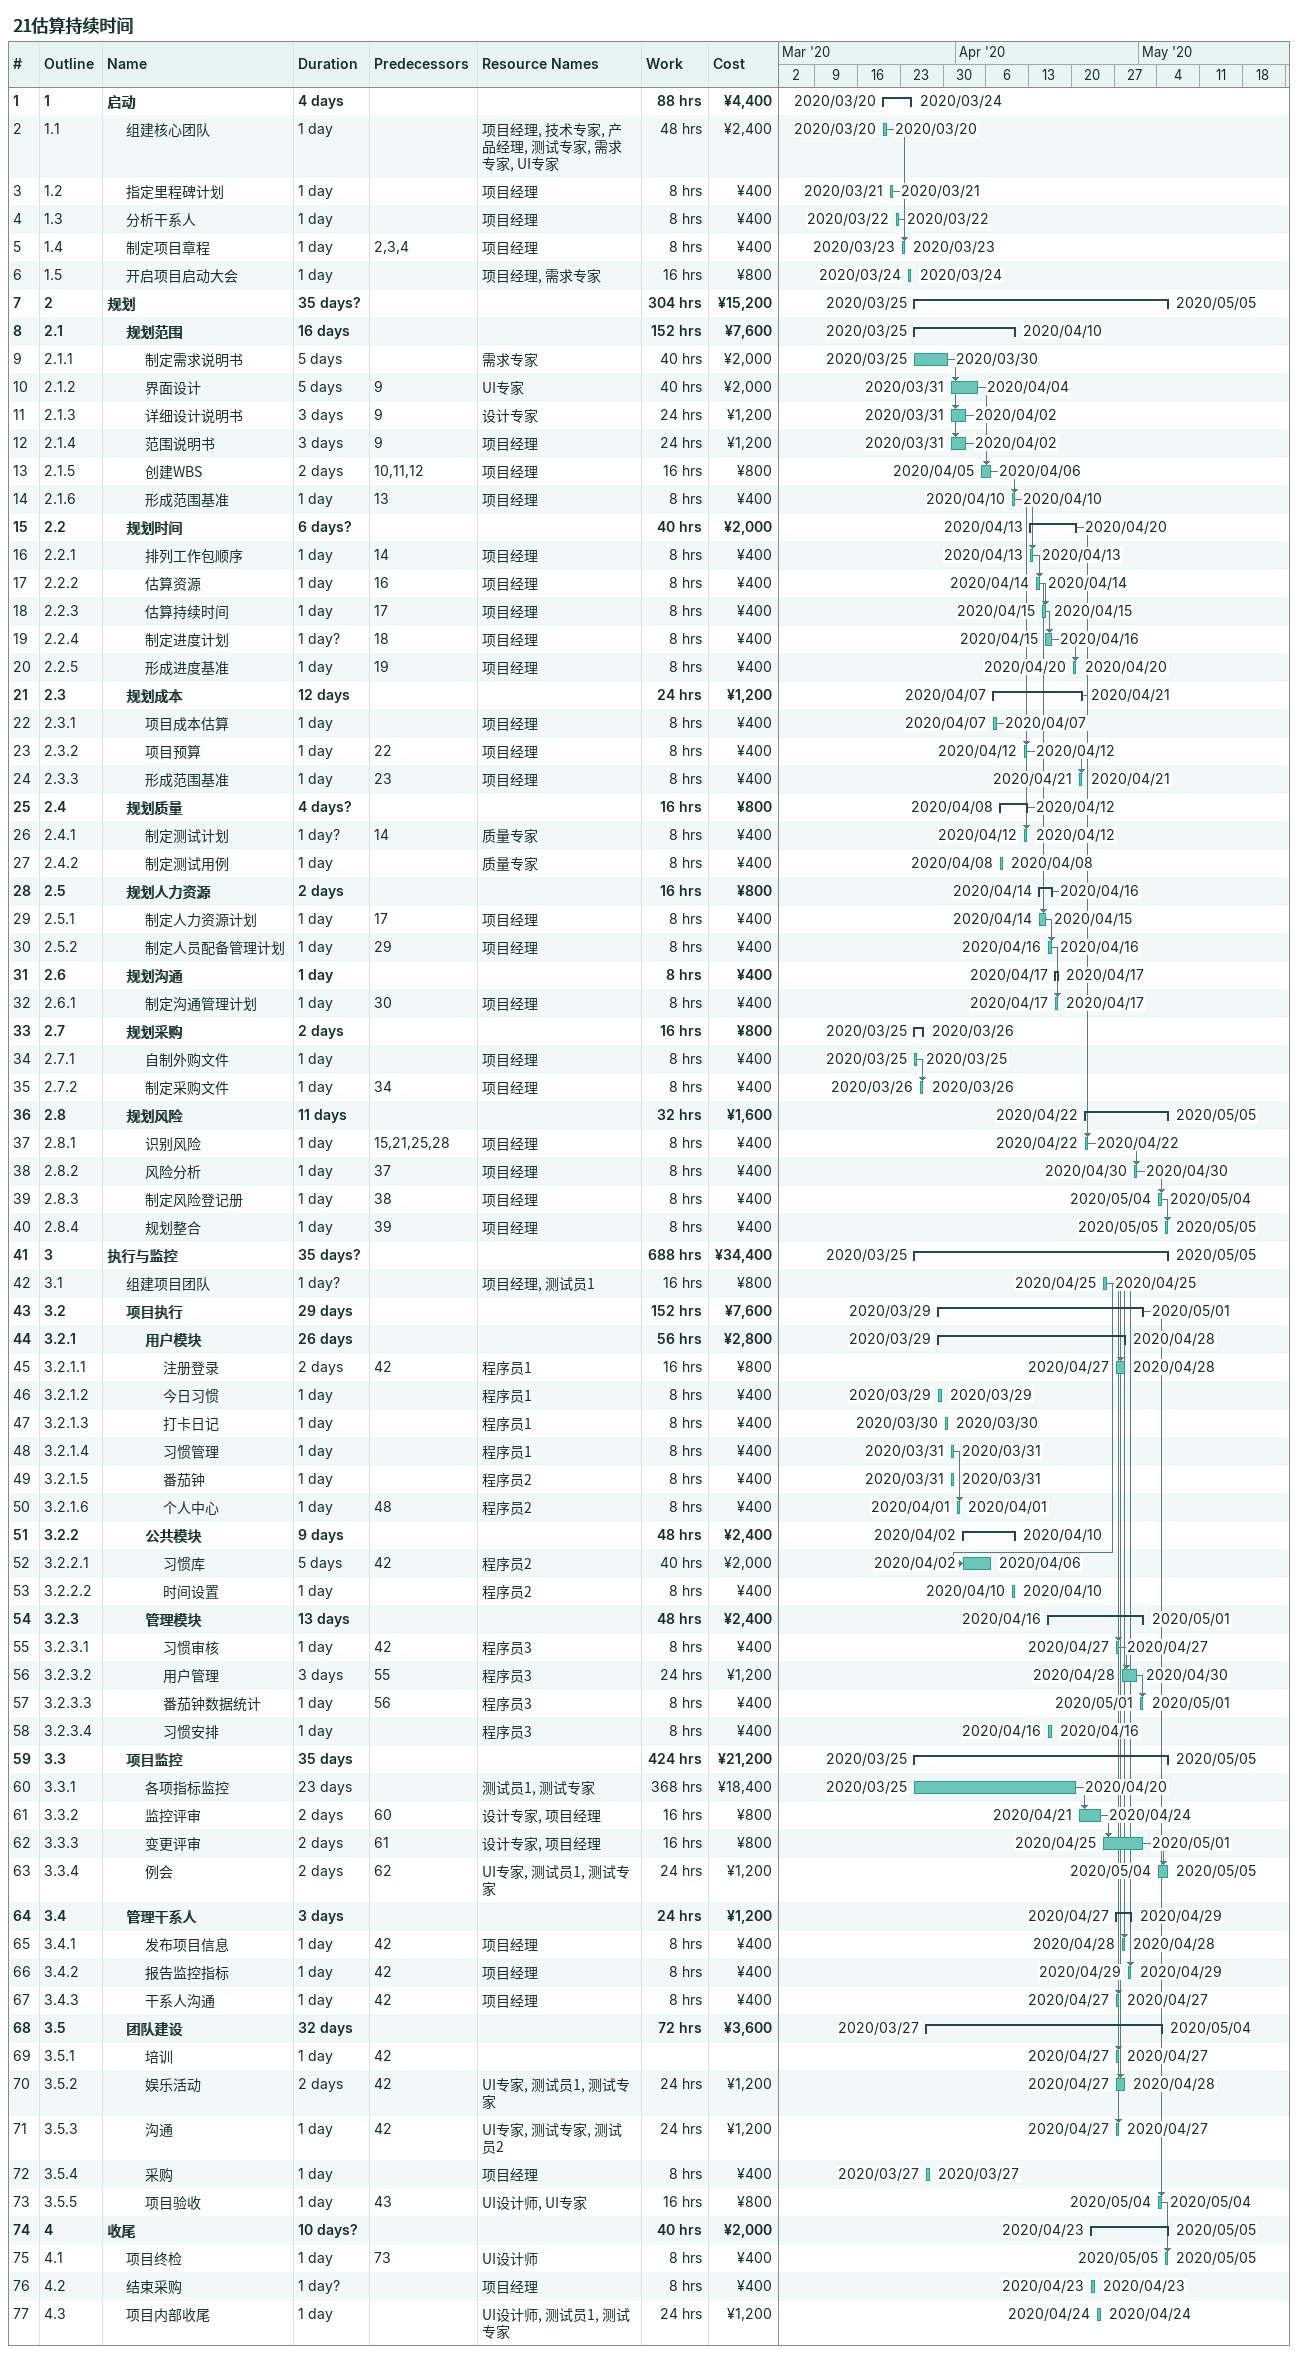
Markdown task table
21估算持续时间

| ID | WBS | Task | Duration | Start | Finish | Predecessors | Resources | Work (h) | Cost (¥) |
|---|---|---|---|---|---|---|---|---|---|
| 1 | 1 | **启动** | 4d | 2020-03-20 | 2020-03-24 |  |  | 88 | 4400 |
| 2 | 1.1 | 组建核心团队 | 1d | 2020-03-20 | 2020-03-20 |  | 项目经理, 技术专家, 产品经理, 测试专家, 需求专家, UI专家 | 48 | 2400 |
| 3 | 1.2 | 指定里程碑计划 | 1d | 2020-03-21 | 2020-03-21 |  | 项目经理 | 8 | 400 |
| 4 | 1.3 | 分析干系人 | 1d | 2020-03-22 | 2020-03-22 |  | 项目经理 | 8 | 400 |
| 5 | 1.4 | 制定项目章程 | 1d | 2020-03-23 | 2020-03-23 | 2, 3, 4 | 项目经理 | 8 | 400 |
| 6 | 1.5 | 开启项目启动大会 | 1d | 2020-03-24 | 2020-03-24 |  | 项目经理, 需求专家 | 16 | 800 |
| 7 | 2 | **规划** | 35d? | 2020-03-25 | 2020-05-05 |  |  | 304 | 15200 |
| 8 | 2.1 | **规划范围** | 16d | 2020-03-25 | 2020-04-10 |  |  | 152 | 7600 |
| 9 | 2.1.1 | 制定需求说明书 | 5d | 2020-03-25 | 2020-03-30 |  | 需求专家 | 40 | 2000 |
| 10 | 2.1.2 | 界面设计 | 5d | 2020-03-31 | 2020-04-04 | 9 | UI专家 | 40 | 2000 |
| 11 | 2.1.3 | 详细设计说明书 | 3d | 2020-03-31 | 2020-04-02 | 9 | 设计专家 | 24 | 1200 |
| 12 | 2.1.4 | 范围说明书 | 3d | 2020-03-31 | 2020-04-02 | 9 | 项目经理 | 24 | 1200 |
| 13 | 2.1.5 | 创建WBS | 2d | 2020-04-05 | 2020-04-06 | 10, 11, 12 | 项目经理 | 16 | 800 |
| 14 | 2.1.6 | 形成范围基准 | 1d | 2020-04-10 | 2020-04-10 | 13 | 项目经理 | 8 | 400 |
| 15 | 2.2 | **规划时间** | 6d? | 2020-04-13 | 2020-04-20 |  |  | 40 | 2000 |
| 16 | 2.2.1 | 排列工作包顺序 | 1d | 2020-04-13 | 2020-04-13 | 14 | 项目经理 | 8 | 400 |
| 17 | 2.2.2 | 估算资源 | 1d | 2020-04-14 | 2020-04-14 | 16 | 项目经理 | 8 | 400 |
| 18 | 2.2.3 | 估算持续时间 | 1d | 2020-04-15 | 2020-04-15 | 17 | 项目经理 | 8 | 400 |
| 19 | 2.2.4 | 制定进度计划 | 1d? | 2020-04-15 | 2020-04-16 | 18 | 项目经理 | 8 | 400 |
| 20 | 2.2.5 | 形成进度基准 | 1d | 2020-04-20 | 2020-04-20 | 19 | 项目经理 | 8 | 400 |
| 21 | 2.3 | **规划成本** | 12d | 2020-04-07 | 2020-04-21 |  |  | 24 | 1200 |
| 22 | 2.3.1 | 项目成本估算 | 1d | 2020-04-07 | 2020-04-07 |  | 项目经理 | 8 | 400 |
| 23 | 2.3.2 | 项目预算 | 1d | 2020-04-12 | 2020-04-12 | 22 | 项目经理 | 8 | 400 |
| 24 | 2.3.3 | 形成范围基准 | 1d | 2020-04-21 | 2020-04-21 | 23 | 项目经理 | 8 | 400 |
| 25 | 2.4 | **规划质量** | 4d? | 2020-04-08 | 2020-04-12 |  |  | 16 | 800 |
| 26 | 2.4.1 | 制定测试计划 | 1d? | 2020-04-12 | 2020-04-12 | 14 | 质量专家 | 8 | 400 |
| 27 | 2.4.2 | 制定测试用例 | 1d | 2020-04-08 | 2020-04-08 |  | 质量专家 | 8 | 400 |
| 28 | 2.5 | **规划人力资源** | 2d | 2020-04-14 | 2020-04-16 |  |  | 16 | 800 |
| 29 | 2.5.1 | 制定人力资源计划 | 1d | 2020-04-14 | 2020-04-15 | 17 | 项目经理 | 8 | 400 |
| 30 | 2.5.2 | 制定人员配备管理计划 | 1d | 2020-04-16 | 2020-04-16 | 29 | 项目经理 | 8 | 400 |
| 31 | 2.6 | **规划沟通** | 1d | 2020-04-17 | 2020-04-17 |  |  | 8 | 400 |
| 32 | 2.6.1 | 制定沟通管理计划 | 1d | 2020-04-17 | 2020-04-17 | 30 | 项目经理 | 8 | 400 |
| 33 | 2.7 | **规划采购** | 2d | 2020-03-25 | 2020-03-26 |  |  | 16 | 800 |
| 34 | 2.7.1 | 自制外购文件 | 1d | 2020-03-25 | 2020-03-25 |  | 项目经理 | 8 | 400 |
| 35 | 2.7.2 | 制定采购文件 | 1d | 2020-03-26 | 2020-03-26 | 34 | 项目经理 | 8 | 400 |
| 36 | 2.8 | **规划风险** | 11d | 2020-04-22 | 2020-05-05 |  |  | 32 | 1600 |
| 37 | 2.8.1 | 识别风险 | 1d | 2020-04-22 | 2020-04-22 | 15, 21, 25, 28 | 项目经理 | 8 | 400 |
| 38 | 2.8.2 | 风险分析 | 1d | 2020-04-30 | 2020-04-30 | 37 | 项目经理 | 8 | 400 |
| 39 | 2.8.3 | 制定风险登记册 | 1d | 2020-05-04 | 2020-05-04 | 38 | 项目经理 | 8 | 400 |
| 40 | 2.8.4 | 规划整合 | 1d | 2020-05-05 | 2020-05-05 | 39 | 项目经理 | 8 | 400 |
| 41 | 3 | **执行与监控** | 35d? | 2020-03-25 | 2020-05-05 |  |  | 688 | 34400 |
| 42 | 3.1 | 组建项目团队 | 1d? | 2020-04-25 | 2020-04-25 |  | 项目经理, 测试员1 | 16 | 800 |
| 43 | 3.2 | **项目执行** | 29d | 2020-03-29 | 2020-05-01 |  |  | 152 | 7600 |
| 44 | 3.2.1 | **用户模块** | 26d | 2020-03-29 | 2020-04-28 |  |  | 56 | 2800 |
| 45 | 3.2.1.1 | 注册登录 | 2d | 2020-04-27 | 2020-04-28 | 42 | 程序员1 | 16 | 800 |
| 46 | 3.2.1.2 | 今日习惯 | 1d | 2020-03-29 | 2020-03-29 |  | 程序员1 | 8 | 400 |
| 47 | 3.2.1.3 | 打卡日记 | 1d | 2020-03-30 | 2020-03-30 |  | 程序员1 | 8 | 400 |
| 48 | 3.2.1.4 | 习惯管理 | 1d | 2020-03-31 | 2020-03-31 |  | 程序员1 | 8 | 400 |
| 49 | 3.2.1.5 | 番茄钟 | 1d | 2020-03-31 | 2020-03-31 |  | 程序员2 | 8 | 400 |
| 50 | 3.2.1.6 | 个人中心 | 1d | 2020-04-01 | 2020-04-01 | 48 | 程序员2 | 8 | 400 |
| 51 | 3.2.2 | **公共模块** | 9d | 2020-04-02 | 2020-04-10 |  |  | 48 | 2400 |
| 52 | 3.2.2.1 | 习惯库 | 5d | 2020-04-02 | 2020-04-06 | 42 | 程序员2 | 40 | 2000 |
| 53 | 3.2.2.2 | 时间设置 | 1d | 2020-04-10 | 2020-04-10 |  | 程序员2 | 8 | 400 |
| 54 | 3.2.3 | **管理模块** | 13d | 2020-04-16 | 2020-05-01 |  |  | 48 | 2400 |
| 55 | 3.2.3.1 | 习惯审核 | 1d | 2020-04-27 | 2020-04-27 | 42 | 程序员3 | 8 | 400 |
| 56 | 3.2.3.2 | 用户管理 | 3d | 2020-04-28 | 2020-04-30 | 55 | 程序员3 | 24 | 1200 |
| 57 | 3.2.3.3 | 番茄钟数据统计 | 1d | 2020-05-01 | 2020-05-01 | 56 | 程序员3 | 8 | 400 |
| 58 | 3.2.3.4 | 习惯安排 | 1d | 2020-04-16 | 2020-04-16 |  | 程序员3 | 8 | 400 |
| 59 | 3.3 | **项目监控** | 35d | 2020-03-25 | 2020-05-05 |  |  | 424 | 21200 |
| 60 | 3.3.1 | 各项指标监控 | 23d | 2020-03-25 | 2020-04-20 |  | 测试员1, 测试专家 | 368 | 18400 |
| 61 | 3.3.2 | 监控评审 | 2d | 2020-04-21 | 2020-04-24 | 60 | 设计专家, 项目经理 | 16 | 800 |
| 62 | 3.3.3 | 变更评审 | 2d | 2020-04-25 | 2020-05-01 | 61 | 设计专家, 项目经理 | 16 | 800 |
| 63 | 3.3.4 | 例会 | 2d | 2020-05-04 | 2020-05-05 | 62 | UI专家, 测试员1, 测试专家 | 24 | 1200 |
| 64 | 3.4 | **管理干系人** | 3d | 2020-04-27 | 2020-04-29 |  |  | 24 | 1200 |
| 65 | 3.4.1 | 发布项目信息 | 1d | 2020-04-28 | 2020-04-28 | 42 | 项目经理 | 8 | 400 |
| 66 | 3.4.2 | 报告监控指标 | 1d | 2020-04-29 | 2020-04-29 | 42 | 项目经理 | 8 | 400 |
| 67 | 3.4.3 | 干系人沟通 | 1d | 2020-04-27 | 2020-04-27 | 42 | 项目经理 | 8 | 400 |
| 68 | 3.5 | **团队建设** | 32d | 2020-03-27 | 2020-05-04 |  |  | 72 | 3600 |
| 69 | 3.5.1 | 培训 | 1d | 2020-04-27 | 2020-04-27 | 42 |  |  |  |
| 70 | 3.5.2 | 娱乐活动 | 2d | 2020-04-27 | 2020-04-28 | 42 | UI专家, 测试员1, 测试专家 | 24 | 1200 |
| 71 | 3.5.3 | 沟通 | 1d | 2020-04-27 | 2020-04-27 | 42 | UI专家, 测试专家, 测试员2 | 24 | 1200 |
| 72 | 3.5.4 | 采购 | 1d | 2020-03-27 | 2020-03-27 |  | 项目经理 | 8 | 400 |
| 73 | 3.5.5 | 项目验收 | 1d | 2020-05-04 | 2020-05-04 | 43 | UI设计师, UI专家 | 16 | 800 |
| 74 | 4 | **收尾** | 10d? | 2020-04-23 | 2020-05-05 |  |  | 40 | 2000 |
| 75 | 4.1 | 项目终检 | 1d | 2020-05-05 | 2020-05-05 | 73 | UI设计师 | 8 | 400 |
| 76 | 4.2 | 结束采购 | 1d? | 2020-04-23 | 2020-04-23 |  | 项目经理 | 8 | 400 |
| 77 | 4.3 | 项目内部收尾 | 1d | 2020-04-24 | 2020-04-24 |  | UI设计师, 测试员1, 测试专家 | 24 | 1200 |
